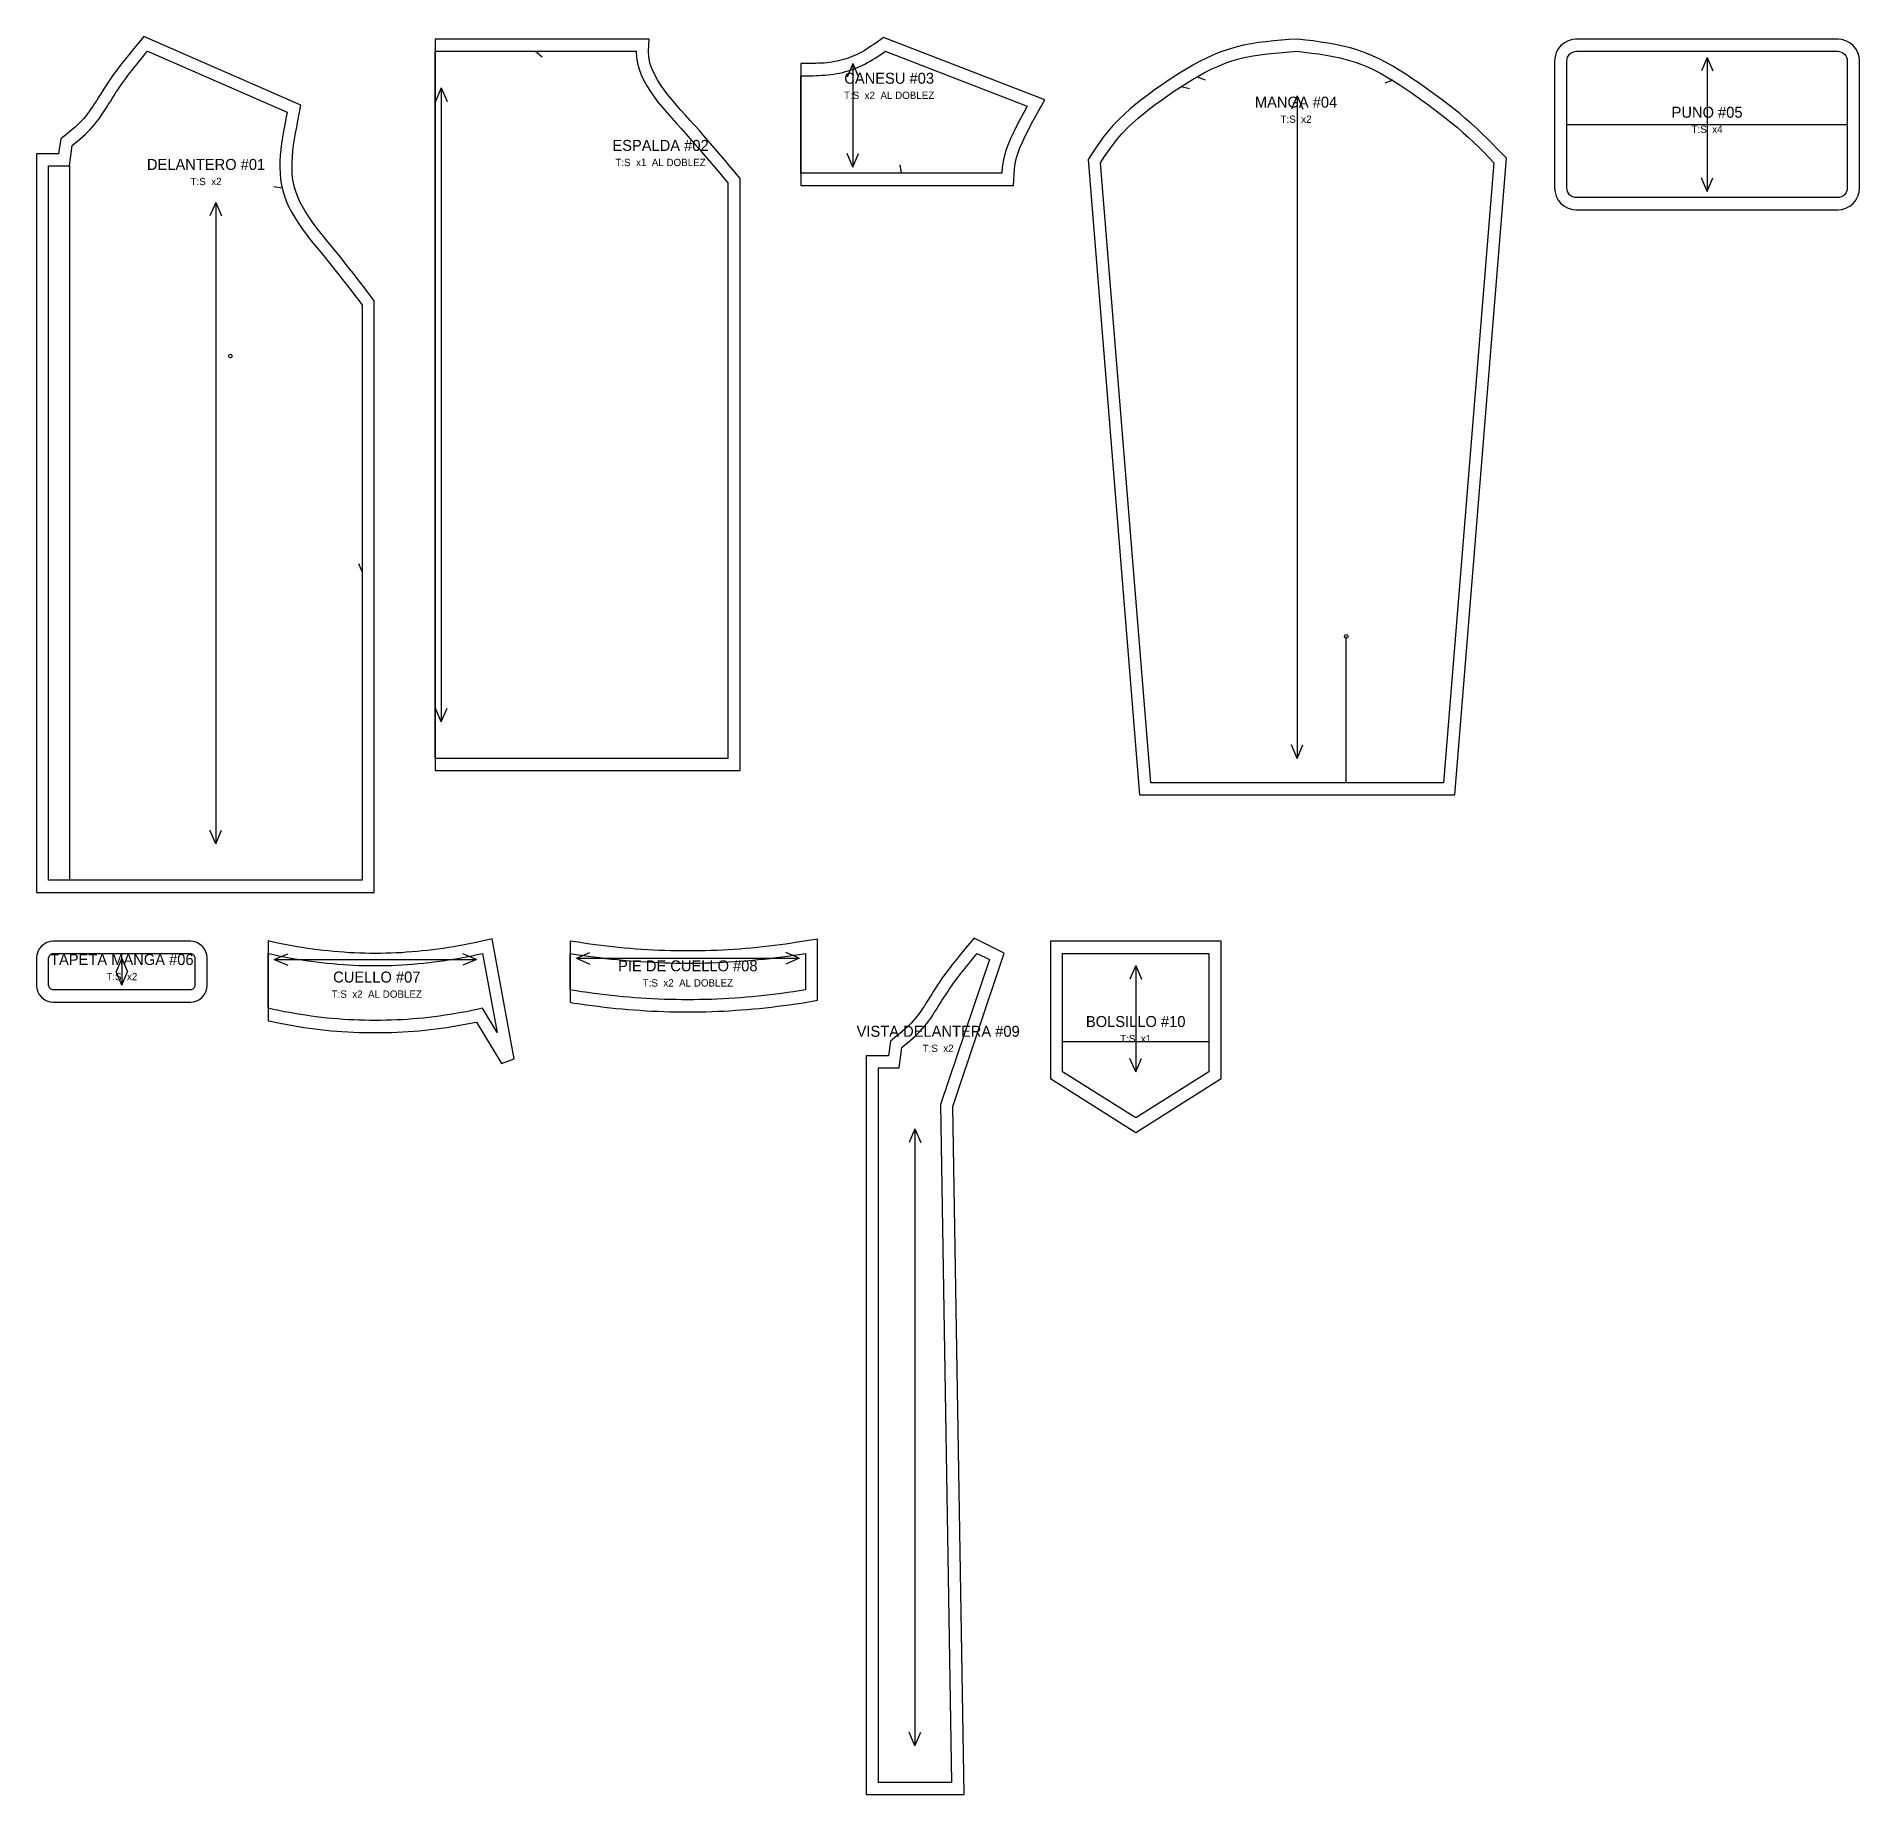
# Model space of a CAD drawing. Header units: centimetres. Extents: x -1 to 149, y -143 to 1.
import ezdxf
from ezdxf.enums import TextEntityAlignment as Align

# ---------------------------------------------------------------- set-up
doc = ezdxf.new("R2010")
doc.units = ezdxf.units.CM
for name, color, linetype in [('1', 1, 'Continuous'), ('11', 8, 'Continuous'), ('13', 7, 'Continuous'), ('15', 6, 'Continuous'), ('4', 4, 'Continuous'), ('6', 2, 'Continuous'), ('7', 3, 'Continuous'), ('8', 5, 'Continuous')]:
    doc.layers.add(name, color=color, linetype=linetype)

# ---------------------------------------------------------------- blocks, each defined once
blk = doc.blocks.new('P01_DELANTERO')
at = {"layer": '1'}
blk.add_lwpolyline([(-2.7, -69), (25, -69), (25, -20.46), (24.5, -19.8), (24.2, -19.41), (23.9, -19.02), (23.6, -18.63), (23.29, -18.24), (22.98, -17.84), (22.67, -17.45), (22.36, -17.05), (22.04, -16.65), (21.71, -16.26), (21.39, -15.86), (21.06, -15.46), (20.75, -15.07), (20.44, -14.68), (20.14, -14.29), (19.85, -13.9), (19.59, -13.51), (19.34, -13.12), (19.11, -12.73), (18.91, -12.34), (18.73, -11.95), (18.59, -11.57), (18.47, -11.18), (18.38, -10.79), (18.31, -10.38), (18.27, -9.96), (18.26, -9.53), (18.26, -9.09), (18.29, -8.63), (18.33, -8.17), (18.39, -7.69), (18.46, -7.2), (18.55, -6.71), (18.64, -6.21), (18.74, -5.71), (18.99, -4.41), (6.11, 1.22), (5.45, 0.42), (5.27, 0.2), (5.09, -0.02), (4.9, -0.25), (4.72, -0.47), (4.54, -0.7), (4.36, -0.92), (4.18, -1.15), (4, -1.39), (3.83, -1.62), (3.65, -1.86), (3.48, -2.1), (3.31, -2.35), (3.14, -2.59), (2.98, -2.84), (2.82, -3.09), (2.67, -3.34), (2.52, -3.58), (2.37, -3.82), (2.22, -4.06), (2.07, -4.29), (1.92, -4.52), (1.77, -4.73), (1.62, -4.95), (1.47, -5.15), (1.31, -5.35), (1.15, -5.54), (0.98, -5.72), (0.81, -5.9), (0.63, -6.07), (0.44, -6.25), (0.24, -6.42), (0.03, -6.59), (-0.18, -6.77), (-0.71, -7.19), (-0.88, -8.4), (-2.7, -8.4), (-2.7, -69)], close=True, dxfattribs=at)
at = {"layer": '11'}
blk.add_line((0, -9.4), (0, -68), dxfattribs=at)
at = {"layer": '4'}
for p, q in [((17.45, -11.23), (16.76, -11.12)), ((24, -42.7), (23.74, -42.05))]:
    blk.add_line(p, q, dxfattribs=at)
at = {"layer": '6'}
blk.add_circle((13.2, -25), 0.15, dxfattribs=at)
at = {"layer": '7'}
for p, q in [((12, -12.4), (11.53, -13.51)), ((12, -12.4), (12, -65)), ((12, -12.4), (12.47, -13.51)), ((12, -65), (11.53, -63.89)), ((12, -65), (12.47, -63.89))]:
    blk.add_line(p, q, dxfattribs=at)
at = {"layer": '8'}
blk.add_lwpolyline([(-1.7, -9.4), (0, -9.4), (0.22, -7.72), (0.45, -7.54), (0.67, -7.36), (0.89, -7.18), (1.1, -6.99), (1.31, -6.8), (1.51, -6.61), (1.71, -6.41), (1.9, -6.2), (2.08, -5.98), (2.26, -5.76), (2.43, -5.54), (2.59, -5.31), (2.75, -5.07), (2.91, -4.83), (3.06, -4.59), (3.21, -4.35), (3.36, -4.11), (3.51, -3.87), (3.67, -3.63), (3.82, -3.39), (3.98, -3.15), (4.14, -2.91), (4.3, -2.68), (4.46, -2.45), (4.63, -2.22), (4.8, -1.99), (4.97, -1.76), (5.15, -1.54), (5.32, -1.32), (5.5, -1.1), (5.68, -0.88), (5.86, -0.66), (6.04, -0.44), (6.22, -0.22), (6.4, 0), (17.86, -5), (17.75, -5.51), (17.66, -6.03), (17.56, -6.54), (17.48, -7.05), (17.4, -7.55), (17.34, -8.06), (17.29, -8.56), (17.26, -9.05), (17.26, -9.54), (17.28, -10.03), (17.32, -10.51), (17.39, -10.98), (17.5, -11.44), (17.64, -11.89), (17.81, -12.34), (18.01, -12.78), (18.24, -13.21), (18.48, -13.64), (18.75, -14.06), (19.04, -14.47), (19.34, -14.89), (19.65, -15.29), (19.97, -15.7), (20.29, -16.1), (20.61, -16.49), (20.94, -16.89), (21.26, -17.28), (21.58, -17.68), (21.89, -18.07), (22.2, -18.46), (22.5, -18.85), (22.8, -19.24), (23.11, -19.63), (23.4, -20.02), (23.7, -20.41), (24, -20.8), (24, -68), (-1.7, -68)], close=True, dxfattribs=at)
at = {"layer": '13'}
blk.add_text('DELANTERO #01', height=0.9, dxfattribs=at).set_placement((11.21, -9.28), align=Align.MIDDLE_CENTER)
at = {"layer": '15'}
blk.add_text('T:S  x2', height=0.6, dxfattribs=at).set_placement((11.21, -10.68), align=Align.MIDDLE_CENTER)
blk = doc.blocks.new('P02_ESPALDA')
at = {"layer": '1'}
blk.add_lwpolyline([(25, -20.44), (24.44, -19.76), (24.11, -19.37), (23.77, -18.96), (23.44, -18.56), (23.1, -18.16), (22.75, -17.75), (22.4, -17.34), (22.03, -16.93), (21.67, -16.51), (21.29, -16.09), (20.91, -15.67), (20.53, -15.25), (20.15, -14.83), (19.78, -14.41), (19.43, -13.99), (19.09, -13.57), (18.77, -13.16), (18.49, -12.74), (18.23, -12.33), (18.01, -11.93), (17.82, -11.53), (17.67, -11.15), (17.57, -10.77), (17.51, -10.39), (17.49, -10.02), (17.54, -9), (0, -9), (0, -69), (25, -69), (25, -20.44)], close=True, dxfattribs=at)
at = {"layer": '4'}
blk.add_line((8.24, -10), (8.78, -10.45), dxfattribs=at)
at = {"layer": '7'}
for p, q in [((0.5, -13), (0.03, -14.11)), ((0.5, -13), (0.5, -65)), ((0.5, -13), (0.97, -14.11)), ((0.5, -65), (0.03, -63.89)), ((0.5, -65), (0.97, -63.89))]:
    blk.add_line(p, q, dxfattribs=at)
at = {"layer": '8'}
blk.add_lwpolyline([(0, -10), (16.48, -10), (16.48, -10.02), (16.51, -10.51), (16.59, -10.98), (16.72, -11.46), (16.9, -11.92), (17.11, -12.39), (17.37, -12.84), (17.65, -13.3), (17.97, -13.74), (18.3, -14.19), (18.66, -14.63), (19.02, -15.06), (19.4, -15.49), (19.78, -15.92), (20.17, -16.34), (20.55, -16.76), (20.92, -17.18), (21.28, -17.59), (21.64, -18), (21.99, -18.4), (22.33, -18.81), (22.67, -19.21), (23.01, -19.61), (23.34, -20.01), (23.67, -20.4), (24, -20.8), (24, -68), (0, -68)], close=True, dxfattribs=at)
at = {"layer": '13'}
blk.add_text('ESPALDA #02', height=0.9, dxfattribs=at).set_placement((18.48, -17.72), align=Align.MIDDLE_CENTER)
at = {"layer": '15'}
blk.add_text('T:S  x1  AL DOBLEZ', height=0.6, dxfattribs=at).set_placement((18.48, -19.12), align=Align.MIDDLE_CENTER)
blk = doc.blocks.new('P03_CANESU')
at = {"layer": '1'}
blk.add_lwpolyline([(17.5, -9.63), (17.56, -9.23), (17.66, -8.81), (17.79, -8.37), (17.96, -7.92), (18.16, -7.45), (18.38, -6.97), (18.62, -6.49), (18.88, -5.99), (19.16, -5.49), (19.99, -3.98), (6.76, 1.12), (6.13, 0.68), (5.93, 0.54), (5.74, 0.41), (5.55, 0.29), (5.36, 0.17), (5.17, 0.05), (4.98, -0.06), (4.79, -0.16), (4.6, -0.25), (4.4, -0.34), (4.2, -0.43), (4, -0.51), (3.79, -0.58), (3.59, -0.65), (3.38, -0.71), (3.17, -0.76), (2.97, -0.81), (2.76, -0.85), (2.54, -0.88), (2.33, -0.91), (2.11, -0.94), (1.89, -0.96), (1.66, -0.97), (1.43, -0.98), (1.2, -0.99), (0.97, -1), (0.73, -1), (0.49, -1), (0.25, -1), (0, -1), (0, -11), (17.44, -11), (17.5, -9.63)], close=True, dxfattribs=at)
at = {"layer": '4'}
blk.add_line((8.24, -10), (8.14, -9.31), dxfattribs=at)
at = {"layer": '7'}
for p, q in [((4.26, -1), (3.79, -2.11)), ((4.26, -1), (4.26, -9.5)), ((4.26, -1), (4.73, -2.11)), ((4.26, -9.5), (3.79, -8.39)), ((4.26, -9.5), (4.73, -8.39))]:
    blk.add_line(p, q, dxfattribs=at)
at = {"layer": '8'}
blk.add_lwpolyline([(0, -2), (0.25, -2), (0.49, -2), (0.74, -2), (0.98, -2), (1.23, -1.99), (1.47, -1.98), (1.72, -1.97), (1.96, -1.95), (2.21, -1.93), (2.45, -1.9), (2.69, -1.87), (2.93, -1.83), (3.17, -1.79), (3.41, -1.73), (3.65, -1.67), (3.88, -1.6), (4.12, -1.53), (4.35, -1.44), (4.58, -1.35), (4.8, -1.26), (5.03, -1.16), (5.25, -1.05), (5.46, -0.93), (5.68, -0.81), (5.89, -0.68), (6.09, -0.55), (6.3, -0.42), (6.5, -0.28), (6.7, -0.14), (6.9, 0), (18.56, -4.5), (18.28, -5.01), (18, -5.52), (17.73, -6.03), (17.48, -6.54), (17.24, -7.05), (17.03, -7.55), (16.84, -8.05), (16.69, -8.55), (16.58, -9.05), (16.51, -9.54), (16.48, -10), (0, -10)], close=True, dxfattribs=at)
at = {"layer": '13'}
blk.add_text('CANESU #03', height=0.9, dxfattribs=at).set_placement((7.23, -2.21), align=Align.MIDDLE_CENTER)
at = {"layer": '15'}
blk.add_text('T:S  x2  AL DOBLEZ', height=0.6, dxfattribs=at).set_placement((7.23, -3.61), align=Align.MIDDLE_CENTER)
blk = doc.blocks.new('P04_MANGA')
at = {"layer": '1'}
blk.add_lwpolyline([(-12.92, -61), (12.92, -61), (17.16, -8.78), (16.44, -8.02), (16.02, -7.59), (15.59, -7.15), (15.16, -6.73), (14.71, -6.31), (14.25, -5.9), (13.79, -5.5), (13.33, -5.11), (12.85, -4.73), (12.38, -4.36), (11.89, -3.99), (11.41, -3.63), (10.92, -3.27), (10.43, -2.92), (9.93, -2.56), (9.42, -2.22), (8.91, -1.87), (8.38, -1.54), (7.85, -1.22), (7.3, -0.91), (6.74, -0.63), (6.17, -0.36), (5.58, -0.12), (4.98, 0.09), (4.37, 0.28), (3.76, 0.43), (3.15, 0.56), (2.54, 0.67), (1.93, 0.76), (1.32, 0.85), (0.72, 0.92), (0.02, 1), (-0.68, 0.96), (-1.29, 0.91), (-1.91, 0.86), (-2.54, 0.79), (-3.16, 0.71), (-3.78, 0.62), (-4.41, 0.49), (-5.03, 0.34), (-5.65, 0.16), (-6.26, -0.05), (-6.85, -0.29), (-7.43, -0.55), (-8, -0.83), (-8.56, -1.14), (-9.11, -1.46), (-9.65, -1.79), (-10.17, -2.13), (-10.69, -2.48), (-11.21, -2.83), (-11.72, -3.19), (-12.22, -3.56), (-12.72, -3.94), (-13.22, -4.33), (-13.7, -4.73), (-14.17, -5.16), (-14.63, -5.6), (-15.08, -6.06), (-15.5, -6.55), (-15.9, -7.05), (-16.27, -7.57), (-16.62, -8.08), (-17.15, -8.88), (-12.92, -61)], close=True, dxfattribs=at)
at = {"layer": '11'}
blk.add_line((4.03, -60), (4.03, -48), dxfattribs=at)
at = {"layer": '4'}
for p, q in [((-9.51, -2.89), (-8.83, -3.05)), ((-8.2, -2.09), (-7.55, -2.34)), ((7.84, -2.38), (7.18, -2.62))]:
    blk.add_line(p, q, dxfattribs=at)
at = {"layer": '6'}
blk.add_circle((4.03, -48), 0.15, dxfattribs=at)
at = {"layer": '7'}
for p, q in [((0, -3.66), (-0.47, -4.76)), ((0, -3.66), (0, -58)), ((0, -3.66), (0.47, -4.76)), ((0, -58), (-0.47, -56.89)), ((0, -58), (0.47, -56.89))]:
    blk.add_line(p, q, dxfattribs=at)
at = {"layer": '8'}
blk.add_lwpolyline([(-16.13, -9.14), (-15.79, -8.64), (-15.45, -8.14), (-15.1, -7.65), (-14.73, -7.19), (-14.34, -6.74), (-13.93, -6.3), (-13.49, -5.89), (-13.05, -5.49), (-12.58, -5.1), (-12.11, -4.73), (-11.63, -4.36), (-11.13, -4), (-10.63, -3.65), (-10.13, -3.3), (-9.62, -2.96), (-9.11, -2.63), (-8.59, -2.31), (-8.07, -2.01), (-7.54, -1.72), (-7, -1.45), (-6.46, -1.21), (-5.91, -0.98), (-5.35, -0.79), (-4.78, -0.62), (-4.2, -0.48), (-3.61, -0.37), (-3.02, -0.28), (-2.42, -0.2), (-1.82, -0.14), (-1.21, -0.09), (-0.61, -0.04), (0, 0), (0.6, -0.07), (1.19, -0.14), (1.78, -0.22), (2.37, -0.32), (2.96, -0.42), (3.53, -0.54), (4.11, -0.69), (4.67, -0.86), (5.22, -1.05), (5.76, -1.28), (6.3, -1.53), (6.83, -1.8), (7.34, -2.09), (7.86, -2.39), (8.36, -2.71), (8.86, -3.04), (9.36, -3.38), (9.85, -3.73), (10.33, -4.08), (10.81, -4.43), (11.29, -4.79), (11.76, -5.15), (12.23, -5.51), (12.69, -5.89), (13.15, -6.26), (13.59, -6.65), (14.03, -7.05), (14.47, -7.45), (14.89, -7.86), (15.3, -8.28), (15.72, -8.71), (16.13, -9.14), (12, -60), (-12, -60)], close=True, dxfattribs=at)
at = {"layer": '13'}
blk.add_text('MANGA #04', height=0.9, dxfattribs=at).set_placement((-0.09, -4.17), align=Align.MIDDLE_CENTER)
at = {"layer": '15'}
blk.add_text('T:S  x2', height=0.6, dxfattribs=at).set_placement((-0.09, -5.57), align=Align.MIDDLE_CENTER)
blk = doc.blocks.new('P05_PUNO')
at = {"layer": '1'}
blk.add_lwpolyline([(-1, -11.25), (-0.97, -11.55), (-0.87, -11.89), (-0.7, -12.2), (-0.48, -12.48), (-0.2, -12.7), (0.11, -12.87), (0.45, -12.97), (0.75, -13), (22.25, -13), (22.55, -12.97), (22.89, -12.87), (23.2, -12.7), (23.48, -12.48), (23.7, -12.2), (23.87, -11.89), (23.97, -11.55), (24, -11.25), (24, -0.75), (23.97, -0.45), (23.87, -0.11), (23.7, 0.2), (23.48, 0.48), (23.2, 0.7), (22.89, 0.87), (22.55, 0.97), (22.25, 1), (0.75, 1), (0.45, 0.97), (0.11, 0.87), (-0.2, 0.7), (-0.48, 0.48), (-0.7, 0.2), (-0.87, -0.11), (-0.97, -0.45), (-1, -0.75), (-1, -11.25)], close=True, dxfattribs=at)
at = {"layer": '11'}
blk.add_line((0, -6), (23, -6), dxfattribs=at)
at = {"layer": '7'}
for p, q in [((11.5, -0.5), (11.03, -1.61)), ((11.5, -0.5), (11.5, -11.5)), ((11.5, -0.5), (11.97, -1.61)), ((11.5, -11.5), (11.03, -10.39)), ((11.5, -11.5), (11.97, -10.39))]:
    blk.add_line(p, q, dxfattribs=at)
at = {"layer": '8'}
blk.add_lwpolyline([(0, -0.8), (0.02, -0.64), (0.06, -0.49), (0.13, -0.36), (0.23, -0.23), (0.36, -0.13), (0.49, -0.06), (0.64, -0.02), (0.8, 0), (22.2, 0), (22.36, -0.02), (22.51, -0.06), (22.64, -0.13), (22.77, -0.23), (22.87, -0.36), (22.94, -0.49), (22.98, -0.64), (23, -0.8), (23, -11.2), (22.98, -11.36), (22.94, -11.51), (22.87, -11.64), (22.77, -11.77), (22.64, -11.87), (22.51, -11.94), (22.36, -11.98), (22.2, -12), (0.8, -12), (0.64, -11.98), (0.49, -11.94), (0.36, -11.87), (0.23, -11.77), (0.13, -11.64), (0.06, -11.51), (0.02, -11.36), (0, -11.2)], close=True, dxfattribs=at)
at = {"layer": '13'}
blk.add_text('PUNO #05', height=0.9, dxfattribs=at).set_placement((11.5, -5), align=Align.MIDDLE_CENTER)
at = {"layer": '15'}
blk.add_text('T:S  x4', height=0.6, dxfattribs=at).set_placement((11.5, -6.4), align=Align.MIDDLE_CENTER)
blk = doc.blocks.new('P06_TAPETA_MANGA')
at = {"layer": '1'}
blk.add_lwpolyline([(-1, -2.65), (-0.98, -2.87), (-0.9, -3.14), (-0.77, -3.38), (-0.59, -3.59), (-0.38, -3.77), (-0.14, -3.9), (0.13, -3.98), (0.35, -4), (11.65, -4), (11.87, -3.98), (12.14, -3.9), (12.38, -3.77), (12.59, -3.59), (12.77, -3.38), (12.9, -3.14), (12.98, -2.87), (13, -2.65), (13, -0.35), (12.98, -0.13), (12.9, 0.14), (12.77, 0.38), (12.59, 0.59), (12.38, 0.77), (12.14, 0.9), (11.87, 0.98), (11.65, 1), (0.35, 1), (0.13, 0.98), (-0.14, 0.9), (-0.38, 0.77), (-0.59, 0.59), (-0.77, 0.38), (-0.9, 0.14), (-0.98, -0.13), (-1, -0.35), (-1, -2.65)], close=True, dxfattribs=at)
at = {"layer": '7'}
for p, q in [((6, -0.4), (5.53, -1.51)), ((6, -2.6), (5.53, -1.49)), ((6, -0.4), (6, -2.6)), ((6, -0.4), (6.47, -1.51)), ((6, -2.6), (6.47, -1.49))]:
    blk.add_line(p, q, dxfattribs=at)
at = {"layer": '8'}
blk.add_lwpolyline([(0, -0.4), (0.01, -0.32), (0.03, -0.25), (0.07, -0.18), (0.12, -0.12), (0.18, -0.07), (0.25, -0.03), (0.32, -0.01), (0.4, 0), (11.6, 0), (11.68, -0.01), (11.75, -0.03), (11.82, -0.07), (11.88, -0.12), (11.93, -0.18), (11.97, -0.25), (11.99, -0.32), (12, -0.4), (12, -2.6), (11.99, -2.68), (11.97, -2.75), (11.93, -2.82), (11.88, -2.88), (11.82, -2.93), (11.75, -2.97), (11.68, -2.99), (11.6, -3), (0.4, -3), (0.32, -2.99), (0.25, -2.97), (0.18, -2.93), (0.12, -2.88), (0.07, -2.82), (0.03, -2.75), (0.01, -2.68), (0, -2.6)], close=True, dxfattribs=at)
at = {"layer": '13'}
blk.add_text('TAPETA MANGA #06', height=0.9, dxfattribs=at).set_placement((6, -0.5), align=Align.MIDDLE_CENTER)
at = {"layer": '15'}
blk.add_text('T:S  x2', height=0.6, dxfattribs=at).set_placement((6, -1.9), align=Align.MIDDLE_CENTER)
blk = doc.blocks.new('P07_CUELLO')
at = {"layer": '1'}
blk.add_lwpolyline([(0.68, -5.67), (1.13, -5.76), (1.58, -5.84), (2.03, -5.92), (2.48, -6), (2.93, -6.07), (3.38, -6.13), (3.83, -6.19), (4.28, -6.24), (4.73, -6.29), (5.18, -6.34), (5.63, -6.37), (6.08, -6.41), (6.53, -6.44), (6.98, -6.46), (7.44, -6.48), (7.89, -6.49), (8.34, -6.5), (8.79, -6.5), (9.24, -6.5), (9.69, -6.49), (10.14, -6.48), (10.59, -6.46), (11.04, -6.44), (11.49, -6.41), (11.94, -6.37), (12.39, -6.34), (12.84, -6.29), (13.29, -6.24), (13.75, -6.19), (14.2, -6.13), (14.65, -6.07), (15.1, -6), (15.55, -5.92), (16, -5.84), (16.45, -5.76), (16.9, -5.67), (17.09, -5.63), (19.13, -9.04), (20.19, -8.64), (18.37, 1.2), (16.93, 0.88), (16.5, 0.79), (16.07, 0.7), (15.64, 0.62), (15.21, 0.55), (14.78, 0.48), (14.35, 0.41), (13.93, 0.35), (13.5, 0.29), (13.07, 0.24), (12.64, 0.2), (12.21, 0.16), (11.78, 0.12), (11.36, 0.09), (10.93, 0.06), (10.5, 0.04), (10.07, 0.02), (9.64, 0.01), (9.22, 0), (8.79, 0), (8.36, 0), (7.93, 0.01), (7.5, 0.02), (7.08, 0.04), (6.65, 0.06), (6.22, 0.09), (5.79, 0.12), (5.36, 0.16), (4.94, 0.2), (4.51, 0.24), (4.08, 0.29), (3.65, 0.35), (3.22, 0.41), (2.79, 0.48), (2.37, 0.55), (1.94, 0.62), (1.51, 0.7), (1.08, 0.79), (0.65, 0.88), (0, 1.02), (0, -5.52), (0.23, -5.57), (0.68, -5.67)], close=True, dxfattribs=at)
at = {"layer": '7'}
for p, q in [((0.5, -0.5), (1.61, -0.03)), ((0.5, -0.5), (17.08, -0.5)), ((0.5, -0.5), (1.61, -0.97)), ((17.08, -0.5), (15.97, -0.03)), ((17.08, -0.5), (15.97, -0.97))]:
    blk.add_line(p, q, dxfattribs=at)
at = {"layer": '8'}
blk.add_lwpolyline([(0, 0), (0.44, -0.1), (0.88, -0.19), (1.32, -0.28), (1.76, -0.36), (2.2, -0.44), (2.64, -0.51), (3.08, -0.58), (3.52, -0.64), (3.95, -0.7), (4.39, -0.75), (4.83, -0.8), (5.27, -0.84), (5.71, -0.88), (6.15, -0.91), (6.59, -0.94), (7.03, -0.96), (7.47, -0.98), (7.91, -0.99), (8.35, -1), (8.79, -1), (9.23, -1), (9.67, -0.99), (10.11, -0.98), (10.55, -0.96), (10.98, -0.94), (11.42, -0.91), (11.86, -0.88), (12.3, -0.84), (12.74, -0.8), (13.18, -0.75), (13.62, -0.7), (14.06, -0.64), (14.5, -0.58), (14.94, -0.51), (15.38, -0.44), (15.82, -0.36), (16.26, -0.28), (16.7, -0.19), (17.14, -0.1), (17.58, 0), (18.78, -6.5), (17.58, -4.5), (17.14, -4.6), (16.7, -4.69), (16.26, -4.78), (15.82, -4.86), (15.38, -4.94), (14.94, -5.01), (14.5, -5.08), (14.06, -5.14), (13.62, -5.2), (13.18, -5.25), (12.74, -5.3), (12.3, -5.34), (11.86, -5.38), (11.42, -5.41), (10.98, -5.44), (10.55, -5.46), (10.11, -5.48), (9.67, -5.49), (9.23, -5.5), (8.79, -5.5), (8.35, -5.5), (7.91, -5.49), (7.47, -5.48), (7.03, -5.46), (6.59, -5.44), (6.15, -5.41), (5.71, -5.38), (5.27, -5.34), (4.83, -5.3), (4.39, -5.25), (3.95, -5.2), (3.52, -5.14), (3.08, -5.08), (2.64, -5.01), (2.2, -4.94), (1.76, -4.86), (1.32, -4.78), (0.88, -4.69), (0.44, -4.6), (0, -4.5)], close=True, dxfattribs=at)
at = {"layer": '13'}
blk.add_text('CUELLO #07', height=0.9, dxfattribs=at).set_placement((8.91, -1.94), align=Align.MIDDLE_CENTER)
at = {"layer": '15'}
blk.add_text('T:S  x2  AL DOBLEZ', height=0.6, dxfattribs=at).set_placement((8.91, -3.34), align=Align.MIDDLE_CENTER)
blk = doc.blocks.new('P08_PIE_DE_CUELLO')
at = {"layer": '1'}
blk.add_lwpolyline([(0.82, -4.14), (1.31, -4.21), (1.8, -4.28), (2.29, -4.34), (2.78, -4.4), (3.27, -4.46), (3.76, -4.51), (4.25, -4.55), (4.74, -4.6), (5.23, -4.64), (5.72, -4.67), (6.21, -4.7), (6.7, -4.73), (7.19, -4.75), (7.68, -4.77), (8.17, -4.78), (8.66, -4.79), (9.15, -4.8), (9.64, -4.8), (10.13, -4.8), (10.62, -4.79), (11.11, -4.78), (11.6, -4.77), (12.09, -4.75), (12.58, -4.73), (13.07, -4.7), (13.56, -4.67), (14.05, -4.64), (14.54, -4.6), (15.03, -4.55), (15.52, -4.51), (16.01, -4.46), (16.5, -4.4), (16.99, -4.34), (17.48, -4.28), (17.97, -4.21), (18.46, -4.14), (18.95, -4.07), (20.28, -3.85), (20.28, 1.17), (18.64, 0.91), (18.16, 0.84), (17.69, 0.77), (17.22, 0.7), (16.74, 0.64), (16.27, 0.59), (15.8, 0.53), (15.32, 0.48), (14.85, 0.44), (14.37, 0.4), (13.9, 0.36), (13.43, 0.33), (12.95, 0.3), (12.48, 0.27), (12.01, 0.25), (11.53, 0.23), (11.06, 0.22), (10.59, 0.21), (10.11, 0.2), (9.64, 0.2), (9.16, 0.2), (8.69, 0.21), (8.22, 0.22), (7.74, 0.23), (7.27, 0.25), (6.8, 0.27), (6.32, 0.3), (5.85, 0.33), (5.38, 0.36), (4.9, 0.4), (4.43, 0.44), (3.95, 0.48), (3.48, 0.53), (3.01, 0.59), (2.53, 0.64), (2.06, 0.7), (1.59, 0.77), (1.11, 0.84), (0.64, 0.91), (0, 1.01), (0, -4.01), (0.33, -4.07), (0.82, -4.14)], close=True, dxfattribs=at)
at = {"layer": '7'}
for p, q in [((0.5, -0.4), (1.61, 0.07)), ((18.78, -0.4), (17.67, 0.07)), ((0.5, -0.4), (18.78, -0.4)), ((0.5, -0.4), (1.61, -0.87)), ((18.78, -0.4), (17.67, -0.87))]:
    blk.add_line(p, q, dxfattribs=at)
at = {"layer": '8'}
blk.add_lwpolyline([(0, 0), (0.48, -0.08), (0.96, -0.15), (1.45, -0.22), (1.93, -0.29), (2.41, -0.35), (2.89, -0.41), (3.37, -0.46), (3.86, -0.51), (4.34, -0.56), (4.82, -0.6), (5.3, -0.64), (5.78, -0.67), (6.26, -0.7), (6.75, -0.73), (7.23, -0.75), (7.71, -0.77), (8.19, -0.78), (8.67, -0.79), (9.16, -0.8), (9.64, -0.8), (10.12, -0.8), (10.6, -0.79), (11.08, -0.78), (11.57, -0.77), (12.05, -0.75), (12.53, -0.73), (13.01, -0.7), (13.49, -0.67), (13.98, -0.64), (14.46, -0.6), (14.94, -0.56), (15.42, -0.51), (15.9, -0.46), (16.38, -0.41), (16.87, -0.35), (17.35, -0.29), (17.83, -0.22), (18.31, -0.15), (18.79, -0.08), (19.28, 0), (19.28, -3), (18.79, -3.08), (18.31, -3.15), (17.83, -3.22), (17.35, -3.29), (16.87, -3.35), (16.38, -3.41), (15.9, -3.46), (15.42, -3.51), (14.94, -3.56), (14.46, -3.6), (13.98, -3.64), (13.49, -3.67), (13.01, -3.7), (12.53, -3.73), (12.05, -3.75), (11.57, -3.77), (11.08, -3.78), (10.6, -3.79), (10.12, -3.8), (9.64, -3.8), (9.16, -3.8), (8.67, -3.79), (8.19, -3.78), (7.71, -3.77), (7.23, -3.75), (6.75, -3.73), (6.26, -3.7), (5.78, -3.67), (5.3, -3.64), (4.82, -3.6), (4.34, -3.56), (3.86, -3.51), (3.37, -3.46), (2.89, -3.41), (2.41, -3.35), (1.93, -3.29), (1.45, -3.22), (0.96, -3.15), (0.48, -3.08), (0, -3)], close=True, dxfattribs=at)
at = {"layer": '13'}
blk.add_text('PIE DE CUELLO #08', height=0.9, dxfattribs=at).set_placement((9.64, -1.02), align=Align.MIDDLE_CENTER)
at = {"layer": '15'}
blk.add_text('T:S  x2  AL DOBLEZ', height=0.6, dxfattribs=at).set_placement((9.64, -2.42), align=Align.MIDDLE_CENTER)
blk = doc.blocks.new('P09_VISTA_DELANTERA')
at = {"layer": '1'}
blk.add_lwpolyline([(-2.7, -69), (5.32, -69), (4.4, -12.56), (8.62, 0.01), (6.14, 1.25), (5.45, 0.42), (5.27, 0.2), (5.09, -0.02), (4.9, -0.25), (4.72, -0.47), (4.54, -0.7), (4.36, -0.92), (4.18, -1.15), (4, -1.39), (3.83, -1.62), (3.65, -1.86), (3.48, -2.1), (3.31, -2.35), (3.14, -2.59), (2.98, -2.84), (2.82, -3.09), (2.67, -3.34), (2.52, -3.58), (2.37, -3.82), (2.22, -4.06), (2.07, -4.29), (1.92, -4.52), (1.77, -4.73), (1.62, -4.95), (1.47, -5.15), (1.31, -5.35), (1.15, -5.54), (0.98, -5.72), (0.81, -5.9), (0.63, -6.07), (0.44, -6.25), (0.24, -6.42), (0.03, -6.59), (-0.18, -6.77), (-0.71, -7.19), (-0.88, -8.4), (-2.7, -8.4), (-2.7, -69)], close=True, dxfattribs=at)
at = {"layer": '7'}
for p, q in [((1.3, -14.4), (0.83, -15.51)), ((1.3, -14.4), (1.3, -65)), ((1.3, -14.4), (1.77, -15.51)), ((1.3, -65), (0.83, -63.89)), ((1.3, -65), (1.77, -63.89))]:
    blk.add_line(p, q, dxfattribs=at)
at = {"layer": '8'}
blk.add_lwpolyline([(-1.7, -9.4), (0, -9.4), (0.22, -7.72), (0.45, -7.54), (0.67, -7.36), (0.89, -7.18), (1.1, -6.99), (1.31, -6.8), (1.51, -6.61), (1.71, -6.41), (1.9, -6.2), (2.08, -5.98), (2.26, -5.76), (2.43, -5.54), (2.59, -5.31), (2.75, -5.07), (2.91, -4.83), (3.06, -4.59), (3.21, -4.35), (3.36, -4.11), (3.51, -3.87), (3.67, -3.63), (3.82, -3.39), (3.98, -3.15), (4.14, -2.91), (4.3, -2.68), (4.46, -2.45), (4.63, -2.22), (4.8, -1.99), (4.97, -1.76), (5.15, -1.54), (5.32, -1.32), (5.5, -1.1), (5.68, -0.88), (5.86, -0.66), (6.04, -0.44), (6.22, -0.22), (6.4, 0), (7.4, -0.5), (3.4, -12.4), (4.3, -68), (-1.7, -68)], close=True, dxfattribs=at)
at = {"layer": '13'}
blk.add_text('VISTA DELANTERA #09', height=0.9, dxfattribs=at).set_placement((3.2, -6.39), align=Align.MIDDLE_CENTER)
at = {"layer": '15'}
blk.add_text('T:S  x2', height=0.6, dxfattribs=at).set_placement((3.2, -7.79), align=Align.MIDDLE_CENTER)
blk = doc.blocks.new('P10_BOLSILLO')
at = {"layer": '1'}
blk.add_lwpolyline([(-1, -10.27), (6, -14.68), (13, -10.27), (13, 1), (-1, 1), (-1, -10.27)], close=True, dxfattribs=at)
at = {"layer": '11'}
blk.add_line((0, -7.22), (12, -7.22), dxfattribs=at)
at = {"layer": '7'}
for p, q in [((6, -1), (5.53, -2.11)), ((6, -1), (6, -9.72)), ((6, -1), (6.47, -2.11)), ((6, -9.72), (5.53, -8.61)), ((6, -9.72), (6.47, -8.61))]:
    blk.add_line(p, q, dxfattribs=at)
at = {"layer": '8'}
blk.add_lwpolyline([(0, 0), (12, 0), (12, -9.72), (6, -13.5), (0, -9.72)], close=True, dxfattribs=at)
at = {"layer": '13'}
blk.add_text('BOLSILLO #10', height=0.9, dxfattribs=at).set_placement((6, -5.59), align=Align.MIDDLE_CENTER)
at = {"layer": '15'}
blk.add_text('T:S  x1', height=0.6, dxfattribs=at).set_placement((6, -6.99), align=Align.MIDDLE_CENTER)

msp = doc.modelspace()

# ---------------------------------------------------------------- block references
for name, p in [('P01_DELANTERO', (1.7, 0)), ('P02_ESPALDA', (31.7, 10)), ('P03_CANESU', (61.7, 0)), ('P04_MANGA', (102.39, 0)), ('P05_PUNO', (124.51, 0)), ('P06_TAPETA_MANGA', (0, -74)), ('P07_CUELLO', (18, -74)), ('P08_PIE_DE_CUELLO', (42.78, -74)), ('P09_VISTA_DELANTERA', (69.75, -74)), ('P10_BOLSILLO', (83.15, -74))]:
    msp.add_blockref(name, p)

doc.saveas('drawing.dxf')
